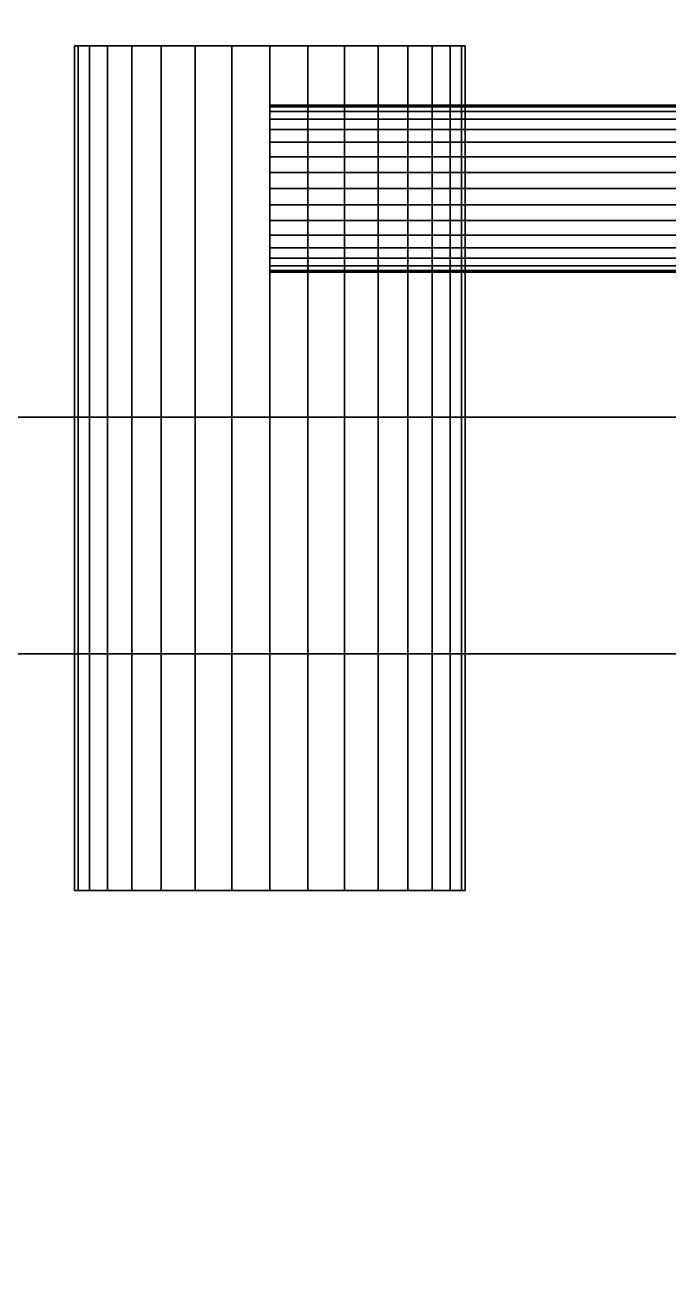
# Model space of a CAD drawing. Header units: metres. Extents: x 0 to 34.6, y -10.7 to 20.6.
# Drawn here: x 26.1525 to 26.194, y 0.1171 to 0.1982 of the extents above; entities that cross this region are included whole.
import ezdxf

# ---------------------------------------------------------------- set-up
doc = ezdxf.new("R2010")
doc.units = ezdxf.units.M
doc.header["$MEASUREMENT"] = 0
doc.layers.get('0').update_dxf_attribs({"linetype": 'CONTINUOUS'})

msp = doc.modelspace()

# ---------------------------------------------------------------- linework, layer by layer
for points in [[(26, 0), (30, 0), (30, 0.25), (26, 0.25)], [(26, 0), (26, 0.25), (30, 0.25), (30, 0)], [(26.156677, 0.196825, 2.5), (26.155962, 0.196825, 2.5), (26.15572, 0.196825, 2.5)], [(26.15572, 0.196825, 2.5), (26.155962, 0.196825, 2.5), (26.156677, 0.196825, 2.5)], [(26.159401, 0.196825, 2.5), (26.156677, 0.196825, 2.5), (26.15572, 0.196825, 2.5)], [(26.15572, 0.196825, 2.5), (26.156677, 0.196825, 2.5), (26.159401, 0.196825, 2.5)], [(26.168291, 0.196825, 2.5), (26.159401, 0.196825, 2.5), (26.15572, 0.196825, 2.5)], [(26.15572, 0.196825, 2.5), (26.159401, 0.196825, 2.5), (26.168291, 0.196825, 2.5)], [(26.168291, 0.196825, 2.5), (26.15572, 0.196825, 2.5), (26.168291, 0.196825, 2.5)], [(26.15572, 0.196825, 2.5), (26.155962, 0.196825, 2.5), (26.155962, 0.142444, 2.5), (26.15572, 0.142444, 2.5)], [(26.155962, 0.196825, 2.5), (26.15572, 0.196825, 2.5), (26.15572, 0.142444, 2.5), (26.155962, 0.142444, 2.5)], [(26.156677, 0.196825, 2.5), (26.155962, 0.196825, 2.5), (26.15572, 0.196825, 2.5)], [(26.15572, 0.196825, 2.5), (26.155962, 0.196825, 2.5), (26.156677, 0.196825, 2.5)], [(26.159401, 0.196825, 2.5), (26.156677, 0.196825, 2.5), (26.15572, 0.196825, 2.5)], [(26.15572, 0.196825, 2.5), (26.156677, 0.196825, 2.5), (26.159401, 0.196825, 2.5)], [(26.168291, 0.196825, 2.5), (26.159401, 0.196825, 2.5), (26.15572, 0.196825, 2.5)], [(26.15572, 0.196825, 2.5), (26.159401, 0.196825, 2.5), (26.168291, 0.196825, 2.5)], [(26.168291, 0.196825, 2.5), (26.15572, 0.196825, 2.5), (26.168291, 0.196825, 2.5)], [(26.15572, 0.196825, 2.5), (26.155962, 0.196825, 2.5), (26.155962, 0.142444, 2.5), (26.15572, 0.142444, 2.5)], [(26.155962, 0.196825, 2.5), (26.15572, 0.196825, 2.5), (26.15572, 0.142444, 2.5), (26.155962, 0.142444, 2.5)], [(26.155962, 0.196825, 2.5), (26.156677, 0.196825, 2.5), (26.156677, 0.142444, 2.5), (26.155962, 0.142444, 2.5)], [(26.156677, 0.196825, 2.5), (26.155962, 0.196825, 2.5), (26.155962, 0.142444, 2.5), (26.156677, 0.142444, 2.5)], [(26.155962, 0.196825, 2.5), (26.156677, 0.196825, 2.5), (26.156677, 0.142444, 2.5), (26.155962, 0.142444, 2.5)], [(26.156677, 0.196825, 2.5), (26.155962, 0.196825, 2.5), (26.155962, 0.142444, 2.5), (26.156677, 0.142444, 2.5)], [(26.159401, 0.196825, 2.5), (26.157839, 0.196825, 2.5), (26.156677, 0.196825, 2.5)], [(26.156677, 0.196825, 2.5), (26.157839, 0.196825, 2.5), (26.159401, 0.196825, 2.5)], [(26.156677, 0.196825, 2.5), (26.157839, 0.196825, 2.5), (26.157839, 0.142444, 2.5), (26.156677, 0.142444, 2.5)], [(26.157839, 0.196825, 2.5), (26.156677, 0.196825, 2.5), (26.156677, 0.142444, 2.5), (26.157839, 0.142444, 2.5)], [(26.159401, 0.196825, 2.5), (26.157839, 0.196825, 2.5), (26.156677, 0.196825, 2.5)], [(26.156677, 0.196825, 2.5), (26.157839, 0.196825, 2.5), (26.159401, 0.196825, 2.5)], [(26.156677, 0.196825, 2.5), (26.157839, 0.196825, 2.5), (26.157839, 0.142444, 2.5), (26.156677, 0.142444, 2.5)], [(26.157839, 0.196825, 2.5), (26.156677, 0.196825, 2.5), (26.156677, 0.142444, 2.5), (26.157839, 0.142444, 2.5)], [(26.159401, 0.196825, 2.5), (26.157839, 0.196825, 2.5), (26.157839, 0.142444, 2.5), (26.159401, 0.142444, 2.5)], [(26.157839, 0.196825, 2.5), (26.159401, 0.196825, 2.5), (26.159401, 0.142444, 2.5), (26.157839, 0.142444, 2.5)], [(26.159401, 0.196825, 2.5), (26.157839, 0.196825, 2.5), (26.157839, 0.142444, 2.5), (26.159401, 0.142444, 2.5)], [(26.157839, 0.196825, 2.5), (26.159401, 0.196825, 2.5), (26.159401, 0.142444, 2.5), (26.157839, 0.142444, 2.5)], [(26.163481, 0.196825, 2.5), (26.161306, 0.196825, 2.5), (26.159401, 0.196825, 2.5)], [(26.159401, 0.196825, 2.5), (26.161306, 0.196825, 2.5), (26.163481, 0.196825, 2.5)], [(26.168291, 0.196825, 2.5), (26.163481, 0.196825, 2.5), (26.159401, 0.196825, 2.5)], [(26.159401, 0.196825, 2.5), (26.163481, 0.196825, 2.5), (26.168291, 0.196825, 2.5)], [(26.161306, 0.196825, 2.5), (26.159401, 0.196825, 2.5), (26.159401, 0.142444, 2.5), (26.161306, 0.142444, 2.5)], [(26.159401, 0.196825, 2.5), (26.161306, 0.196825, 2.5), (26.161306, 0.142444, 2.5), (26.159401, 0.142444, 2.5)], [(26.163481, 0.196825, 2.5), (26.161306, 0.196825, 2.5), (26.159401, 0.196825, 2.5)], [(26.159401, 0.196825, 2.5), (26.161306, 0.196825, 2.5), (26.163481, 0.196825, 2.5)], [(26.168291, 0.196825, 2.5), (26.163481, 0.196825, 2.5), (26.159401, 0.196825, 2.5)], [(26.159401, 0.196825, 2.5), (26.163481, 0.196825, 2.5), (26.168291, 0.196825, 2.5)], [(26.161306, 0.196825, 2.5), (26.159401, 0.196825, 2.5), (26.159401, 0.142444, 2.5), (26.161306, 0.142444, 2.5)], [(26.159401, 0.196825, 2.5), (26.161306, 0.196825, 2.5), (26.161306, 0.142444, 2.5), (26.159401, 0.142444, 2.5)], [(26.163481, 0.196825, 2.5), (26.161306, 0.196825, 2.5), (26.161306, 0.142444, 2.5), (26.163481, 0.142444, 2.5)], [(26.161306, 0.196825, 2.5), (26.163481, 0.196825, 2.5), (26.163481, 0.142444, 2.5), (26.161306, 0.142444, 2.5)], [(26.163481, 0.196825, 2.5), (26.161306, 0.196825, 2.5), (26.161306, 0.142444, 2.5), (26.163481, 0.142444, 2.5)], [(26.161306, 0.196825, 2.5), (26.163481, 0.196825, 2.5), (26.163481, 0.142444, 2.5), (26.161306, 0.142444, 2.5)], [(26.168291, 0.196825, 2.5), (26.165838, 0.196825, 2.5), (26.163481, 0.196825, 2.5)], [(26.163481, 0.196825, 2.5), (26.165838, 0.196825, 2.5), (26.168291, 0.196825, 2.5)], [(26.165838, 0.196825, 2.5), (26.163481, 0.196825, 2.5), (26.163481, 0.142444, 2.5), (26.165838, 0.142444, 2.5)], [(26.163481, 0.196825, 2.5), (26.165838, 0.196825, 2.5), (26.165838, 0.142444, 2.5), (26.163481, 0.142444, 2.5)], [(26.168291, 0.196825, 2.5), (26.165838, 0.196825, 2.5), (26.163481, 0.196825, 2.5)], [(26.163481, 0.196825, 2.5), (26.165838, 0.196825, 2.5), (26.168291, 0.196825, 2.5)], [(26.165838, 0.196825, 2.5), (26.163481, 0.196825, 2.5), (26.163481, 0.142444, 2.5), (26.165838, 0.142444, 2.5)], [(26.163481, 0.196825, 2.5), (26.165838, 0.196825, 2.5), (26.165838, 0.142444, 2.5), (26.163481, 0.142444, 2.5)], [(26.165838, 0.196825, 2.5), (26.168291, 0.196825, 2.5), (26.168291, 0.142444, 2.5), (26.165838, 0.142444, 2.5)], [(26.168291, 0.196825, 2.5), (26.165838, 0.196825, 2.5), (26.165838, 0.142444, 2.5), (26.168291, 0.142444, 2.5)], [(26.165838, 0.196825, 2.5), (26.168291, 0.196825, 2.5), (26.168291, 0.142444, 2.5), (26.165838, 0.142444, 2.5)], [(26.168291, 0.196825, 2.5), (26.165838, 0.196825, 2.5), (26.165838, 0.142444, 2.5), (26.168291, 0.142444, 2.5)], [(26.168291, 0.196825, 2.5), (26.170742, 0.196825, 2.5), (26.173101, 0.196825, 2.5)], [(26.173101, 0.196825, 2.5), (26.170742, 0.196825, 2.5), (26.168291, 0.196825, 2.5)], [(26.168291, 0.196825, 2.5), (26.173101, 0.196825, 2.5), (26.177179, 0.196825, 2.5)], [(26.177179, 0.196825, 2.5), (26.173101, 0.196825, 2.5), (26.168291, 0.196825, 2.5)], [(26.168291, 0.196825, 2.5), (26.177179, 0.196825, 2.5), (26.180861, 0.196825, 2.5)], [(26.180861, 0.196825, 2.5), (26.177179, 0.196825, 2.5), (26.168291, 0.196825, 2.5)], [(26.168291, 0.196825, 2.5), (26.180861, 0.196825, 2.5), (26.168291, 0.196825, 2.5)], [(26.170742, 0.196825, 2.5), (26.168291, 0.196825, 2.5), (26.168291, 0.142444, 2.5), (26.170742, 0.142444, 2.5)], [(26.168291, 0.196825, 2.5), (26.170742, 0.196825, 2.5), (26.170742, 0.142444, 2.5), (26.168291, 0.142444, 2.5)], [(26.168291, 0.196825, 2.5), (26.170742, 0.196825, 2.5), (26.173101, 0.196825, 2.5)], [(26.173101, 0.196825, 2.5), (26.170742, 0.196825, 2.5), (26.168291, 0.196825, 2.5)], [(26.168291, 0.196825, 2.5), (26.173101, 0.196825, 2.5), (26.177179, 0.196825, 2.5)], [(26.177179, 0.196825, 2.5), (26.173101, 0.196825, 2.5), (26.168291, 0.196825, 2.5)], [(26.168291, 0.196825, 2.5), (26.177179, 0.196825, 2.5), (26.180861, 0.196825, 2.5)], [(26.180861, 0.196825, 2.5), (26.177179, 0.196825, 2.5), (26.168291, 0.196825, 2.5)], [(26.168291, 0.196825, 2.5), (26.180861, 0.196825, 2.5), (26.168291, 0.196825, 2.5)], [(26.170742, 0.196825, 2.5), (26.168291, 0.196825, 2.5), (26.168291, 0.142444, 2.5), (26.170742, 0.142444, 2.5)], [(26.168291, 0.196825, 2.5), (26.170742, 0.196825, 2.5), (26.170742, 0.142444, 2.5), (26.168291, 0.142444, 2.5)], [(26.170742, 0.196825, 2.5), (26.173101, 0.196825, 2.5), (26.173101, 0.142444, 2.5), (26.170742, 0.142444, 2.5)], [(26.173101, 0.196825, 2.5), (26.170742, 0.196825, 2.5), (26.170742, 0.142444, 2.5), (26.173101, 0.142444, 2.5)], [(26.170742, 0.196825, 2.5), (26.173101, 0.196825, 2.5), (26.173101, 0.142444, 2.5), (26.170742, 0.142444, 2.5)], [(26.173101, 0.196825, 2.5), (26.170742, 0.196825, 2.5), (26.170742, 0.142444, 2.5), (26.173101, 0.142444, 2.5)], [(26.173101, 0.196825, 2.5), (26.175274, 0.196825, 2.5), (26.177179, 0.196825, 2.5)], [(26.177179, 0.196825, 2.5), (26.175274, 0.196825, 2.5), (26.173101, 0.196825, 2.5)], [(26.173101, 0.196825, 2.5), (26.175274, 0.196825, 2.5), (26.175274, 0.142444, 2.5), (26.173101, 0.142444, 2.5)], [(26.175274, 0.196825, 2.5), (26.173101, 0.196825, 2.5), (26.173101, 0.142444, 2.5), (26.175274, 0.142444, 2.5)], [(26.173101, 0.196825, 2.5), (26.175274, 0.196825, 2.5), (26.177179, 0.196825, 2.5)], [(26.177179, 0.196825, 2.5), (26.175274, 0.196825, 2.5), (26.173101, 0.196825, 2.5)], [(26.173101, 0.196825, 2.5), (26.175274, 0.196825, 2.5), (26.175274, 0.142444, 2.5), (26.173101, 0.142444, 2.5)], [(26.175274, 0.196825, 2.5), (26.173101, 0.196825, 2.5), (26.173101, 0.142444, 2.5), (26.175274, 0.142444, 2.5)], [(26.177179, 0.196825, 2.5), (26.175274, 0.196825, 2.5), (26.175274, 0.142444, 2.5), (26.177179, 0.142444, 2.5)], [(26.175274, 0.196825, 2.5), (26.177179, 0.196825, 2.5), (26.177179, 0.142444, 2.5), (26.175274, 0.142444, 2.5)], [(26.177179, 0.196825, 2.5), (26.175274, 0.196825, 2.5), (26.175274, 0.142444, 2.5), (26.177179, 0.142444, 2.5)], [(26.175274, 0.196825, 2.5), (26.177179, 0.196825, 2.5), (26.177179, 0.142444, 2.5), (26.175274, 0.142444, 2.5)], [(26.177179, 0.196825, 2.5), (26.178743, 0.196825, 2.5), (26.179905, 0.196825, 2.5)], [(26.179905, 0.196825, 2.5), (26.178743, 0.196825, 2.5), (26.177179, 0.196825, 2.5)], [(26.177179, 0.196825, 2.5), (26.179905, 0.196825, 2.5), (26.180861, 0.196825, 2.5)], [(26.180861, 0.196825, 2.5), (26.179905, 0.196825, 2.5), (26.177179, 0.196825, 2.5)], [(26.178743, 0.196825, 2.5), (26.177179, 0.196825, 2.5), (26.177179, 0.142444, 2.5), (26.178743, 0.142444, 2.5)], [(26.177179, 0.196825, 2.5), (26.178743, 0.196825, 2.5), (26.178743, 0.142444, 2.5), (26.177179, 0.142444, 2.5)], [(26.177179, 0.196825, 2.5), (26.178743, 0.196825, 2.5), (26.179905, 0.196825, 2.5)], [(26.179905, 0.196825, 2.5), (26.178743, 0.196825, 2.5), (26.177179, 0.196825, 2.5)], [(26.177179, 0.196825, 2.5), (26.179905, 0.196825, 2.5), (26.180861, 0.196825, 2.5)], [(26.180861, 0.196825, 2.5), (26.179905, 0.196825, 2.5), (26.177179, 0.196825, 2.5)], [(26.178743, 0.196825, 2.5), (26.177179, 0.196825, 2.5), (26.177179, 0.142444, 2.5), (26.178743, 0.142444, 2.5)], [(26.177179, 0.196825, 2.5), (26.178743, 0.196825, 2.5), (26.178743, 0.142444, 2.5), (26.177179, 0.142444, 2.5)], [(26.179905, 0.196825, 2.5), (26.178743, 0.196825, 2.5), (26.178743, 0.142444, 2.5), (26.179905, 0.142444, 2.5)], [(26.178743, 0.196825, 2.5), (26.179905, 0.196825, 2.5), (26.179905, 0.142444, 2.5), (26.178743, 0.142444, 2.5)], [(26.179905, 0.196825, 2.5), (26.178743, 0.196825, 2.5), (26.178743, 0.142444, 2.5), (26.179905, 0.142444, 2.5)], [(26.178743, 0.196825, 2.5), (26.179905, 0.196825, 2.5), (26.179905, 0.142444, 2.5), (26.178743, 0.142444, 2.5)], [(26.179905, 0.196825, 2.5), (26.18062, 0.196825, 2.5), (26.180861, 0.196825, 2.5)], [(26.180861, 0.196825, 2.5), (26.18062, 0.196825, 2.5), (26.179905, 0.196825, 2.5)], [(26.18062, 0.196825, 2.5), (26.179905, 0.196825, 2.5), (26.179905, 0.142444, 2.5), (26.18062, 0.142444, 2.5)], [(26.179905, 0.196825, 2.5), (26.18062, 0.196825, 2.5), (26.18062, 0.142444, 2.5), (26.179905, 0.142444, 2.5)], [(26.179905, 0.196825, 2.5), (26.18062, 0.196825, 2.5), (26.180861, 0.196825, 2.5)], [(26.180861, 0.196825, 2.5), (26.18062, 0.196825, 2.5), (26.179905, 0.196825, 2.5)], [(26.18062, 0.196825, 2.5), (26.179905, 0.196825, 2.5), (26.179905, 0.142444, 2.5), (26.18062, 0.142444, 2.5)], [(26.179905, 0.196825, 2.5), (26.18062, 0.196825, 2.5), (26.18062, 0.142444, 2.5), (26.179905, 0.142444, 2.5)], [(26.180861, 0.196825, 2.5), (26.18062, 0.196825, 2.5), (26.18062, 0.142444, 2.5), (26.180861, 0.142444, 2.5)], [(26.18062, 0.196825, 2.5), (26.180861, 0.196825, 2.5), (26.180861, 0.142444, 2.5), (26.18062, 0.142444, 2.5)], [(26.180861, 0.196825, 2.5), (26.18062, 0.196825, 2.5), (26.18062, 0.142444, 2.5), (26.180861, 0.142444, 2.5)], [(26.18062, 0.196825, 2.5), (26.180861, 0.196825, 2.5), (26.180861, 0.142444, 2.5), (26.18062, 0.142444, 2.5)], [(26.168291, 0.192598, 2.5), (26.168291, 0.192904, 2.5), (26.168291, 0.193007, 2.5)], [(26.168291, 0.193007, 2.5), (26.168291, 0.192904, 2.5), (26.168291, 0.192598, 2.5)], [(26.168291, 0.192598, 2.5), (26.168291, 0.193007, 2.5), (26.168291, 0.192598, 2.5)], [(26.168291, 0.192598, 2.5), (26.168291, 0.192904, 2.5), (26.168291, 0.193007, 2.5)], [(26.168291, 0.193007, 2.5), (26.168291, 0.192904, 2.5), (26.168291, 0.192598, 2.5)], [(26.168291, 0.192598, 2.5), (26.168291, 0.193007, 2.5), (26.168291, 0.192598, 2.5)], [(26.168291, 0.192904, 2.5), (26.168291, 0.193007, 2.5), (26.284592, 0.193007, 2.5), (26.284592, 0.192904, 2.5)], [(26.168291, 0.193007, 2.5), (26.168291, 0.192904, 2.5), (26.284592, 0.192904, 2.5), (26.284592, 0.193007, 2.5)], [(26.168291, 0.192904, 2.5), (26.168291, 0.193007, 2.5), (26.284592, 0.193007, 2.5), (26.284592, 0.192904, 2.5)], [(26.168291, 0.193007, 2.5), (26.168291, 0.192904, 2.5), (26.284592, 0.192904, 2.5), (26.284592, 0.193007, 2.5)], [(26.168291, 0.192598, 2.5), (26.168291, 0.192904, 2.5), (26.284592, 0.192904, 2.5), (26.284592, 0.192598, 2.5)], [(26.168291, 0.192904, 2.5), (26.168291, 0.192598, 2.5), (26.284592, 0.192598, 2.5), (26.284592, 0.192904, 2.5)], [(26.168291, 0.192598, 2.5), (26.168291, 0.192904, 2.5), (26.284592, 0.192904, 2.5), (26.284592, 0.192598, 2.5)], [(26.168291, 0.192904, 2.5), (26.168291, 0.192598, 2.5), (26.284592, 0.192598, 2.5), (26.284592, 0.192904, 2.5)], [(26.168291, 0.191432, 2.5), (26.168291, 0.192101, 2.5), (26.168291, 0.192598, 2.5)], [(26.168291, 0.192598, 2.5), (26.168291, 0.192101, 2.5), (26.168291, 0.191432, 2.5)], [(26.168291, 0.189688, 2.5), (26.168291, 0.191432, 2.5), (26.168291, 0.192598, 2.5)], [(26.168291, 0.192598, 2.5), (26.168291, 0.191432, 2.5), (26.168291, 0.189688, 2.5)], [(26.168291, 0.185573, 2.5), (26.168291, 0.189688, 2.5), (26.168291, 0.192598, 2.5)], [(26.168291, 0.192598, 2.5), (26.168291, 0.192598, 2.5), (26.168291, 0.189688, 2.5)], [(26.168291, 0.185573, 2.5), (26.168291, 0.192598, 2.5), (26.168291, 0.189688, 2.5)], [(26.168291, 0.191432, 2.5), (26.168291, 0.192101, 2.5), (26.168291, 0.192598, 2.5)], [(26.168291, 0.192598, 2.5), (26.168291, 0.192101, 2.5), (26.168291, 0.191432, 2.5)], [(26.168291, 0.189688, 2.5), (26.168291, 0.191432, 2.5), (26.168291, 0.192598, 2.5)], [(26.168291, 0.192598, 2.5), (26.168291, 0.191432, 2.5), (26.168291, 0.189688, 2.5)], [(26.168291, 0.185573, 2.5), (26.168291, 0.189688, 2.5), (26.168291, 0.192598, 2.5)], [(26.168291, 0.192598, 2.5), (26.168291, 0.192598, 2.5), (26.168291, 0.189688, 2.5)], [(26.168291, 0.185573, 2.5), (26.168291, 0.192598, 2.5), (26.168291, 0.189688, 2.5)], [(26.168291, 0.192598, 2.5), (26.168291, 0.192101, 2.5), (26.284592, 0.192101, 2.5), (26.284592, 0.192598, 2.5)], [(26.168291, 0.192101, 2.5), (26.168291, 0.192598, 2.5), (26.284592, 0.192598, 2.5), (26.284592, 0.192101, 2.5)], [(26.168291, 0.192598, 2.5), (26.168291, 0.192101, 2.5), (26.284592, 0.192101, 2.5), (26.284592, 0.192598, 2.5)], [(26.168291, 0.192101, 2.5), (26.168291, 0.192598, 2.5), (26.284592, 0.192598, 2.5), (26.284592, 0.192101, 2.5)], [(26.168291, 0.191432, 2.5), (26.168291, 0.192101, 2.5), (26.284592, 0.192101, 2.5), (26.284592, 0.191432, 2.5)], [(26.168291, 0.192101, 2.5), (26.168291, 0.191432, 2.5), (26.284592, 0.191432, 2.5), (26.284592, 0.192101, 2.5)], [(26.168291, 0.192101, 2.5), (26.168291, 0.191432, 2.5), (26.284592, 0.191432, 2.5), (26.284592, 0.192101, 2.5)], [(26.168291, 0.191432, 2.5), (26.168291, 0.192101, 2.5), (26.284592, 0.192101, 2.5), (26.284592, 0.191432, 2.5)], [(26.168291, 0.189688, 2.5), (26.168291, 0.190618, 2.5), (26.168291, 0.191432, 2.5)], [(26.168291, 0.191432, 2.5), (26.168291, 0.190618, 2.5), (26.168291, 0.189688, 2.5)], [(26.168291, 0.189688, 2.5), (26.168291, 0.190618, 2.5), (26.168291, 0.191432, 2.5)], [(26.168291, 0.191432, 2.5), (26.168291, 0.190618, 2.5), (26.168291, 0.189688, 2.5)], [(26.168291, 0.190618, 2.5), (26.168291, 0.191432, 2.5), (26.284592, 0.191432, 2.5), (26.284592, 0.190618, 2.5)], [(26.168291, 0.191432, 2.5), (26.168291, 0.190618, 2.5), (26.284592, 0.190618, 2.5), (26.284592, 0.191432, 2.5)], [(26.168291, 0.191432, 2.5), (26.168291, 0.190618, 2.5), (26.284592, 0.190618, 2.5), (26.284592, 0.191432, 2.5)], [(26.168291, 0.190618, 2.5), (26.168291, 0.191432, 2.5), (26.284592, 0.191432, 2.5), (26.284592, 0.190618, 2.5)], [(26.168291, 0.189688, 2.5), (26.168291, 0.190618, 2.5), (26.284592, 0.190618, 2.5), (26.284592, 0.189688, 2.5)], [(26.168291, 0.190618, 2.5), (26.168291, 0.189688, 2.5), (26.284592, 0.189688, 2.5), (26.284592, 0.190618, 2.5)], [(26.168291, 0.190618, 2.5), (26.168291, 0.189688, 2.5), (26.284592, 0.189688, 2.5), (26.284592, 0.190618, 2.5)], [(26.168291, 0.189688, 2.5), (26.168291, 0.190618, 2.5), (26.284592, 0.190618, 2.5), (26.284592, 0.189688, 2.5)], [(26.168291, 0.18763, 2.5), (26.168291, 0.188679, 2.5), (26.168291, 0.189688, 2.5)], [(26.168291, 0.189688, 2.5), (26.168291, 0.188679, 2.5), (26.168291, 0.18763, 2.5)], [(26.168291, 0.185573, 2.5), (26.168291, 0.18763, 2.5), (26.168291, 0.189688, 2.5)], [(26.168291, 0.189688, 2.5), (26.168291, 0.18763, 2.5), (26.168291, 0.185573, 2.5)], [(26.168291, 0.189688, 2.5), (26.168291, 0.185573, 2.5), (26.168291, 0.182663, 2.5)], [(26.168291, 0.189688, 2.5), (26.168291, 0.182663, 2.5), (26.168291, 0.185573, 2.5)], [(26.168291, 0.18763, 2.5), (26.168291, 0.188679, 2.5), (26.168291, 0.189688, 2.5)], [(26.168291, 0.189688, 2.5), (26.168291, 0.188679, 2.5), (26.168291, 0.18763, 2.5)], [(26.168291, 0.185573, 2.5), (26.168291, 0.18763, 2.5), (26.168291, 0.189688, 2.5)], [(26.168291, 0.189688, 2.5), (26.168291, 0.18763, 2.5), (26.168291, 0.185573, 2.5)], [(26.168291, 0.189688, 2.5), (26.168291, 0.185573, 2.5), (26.168291, 0.182663, 2.5)], [(26.168291, 0.189688, 2.5), (26.168291, 0.182663, 2.5), (26.168291, 0.185573, 2.5)], [(26.168291, 0.188679, 2.5), (26.168291, 0.189688, 2.5), (26.284592, 0.189688, 2.5), (26.284592, 0.188679, 2.5)], [(26.168291, 0.189688, 2.5), (26.168291, 0.188679, 2.5), (26.284592, 0.188679, 2.5), (26.284592, 0.189688, 2.5)], [(26.168291, 0.189688, 2.5), (26.168291, 0.188679, 2.5), (26.284592, 0.188679, 2.5), (26.284592, 0.189688, 2.5)], [(26.168291, 0.188679, 2.5), (26.168291, 0.189688, 2.5), (26.284592, 0.189688, 2.5), (26.284592, 0.188679, 2.5)], [(26.168291, 0.18763, 2.5), (26.168291, 0.188679, 2.5), (26.284592, 0.188679, 2.5), (26.284592, 0.18763, 2.5)], [(26.168291, 0.188679, 2.5), (26.168291, 0.18763, 2.5), (26.284592, 0.18763, 2.5), (26.284592, 0.188679, 2.5)], [(26.168291, 0.188679, 2.5), (26.168291, 0.18763, 2.5), (26.284592, 0.18763, 2.5), (26.284592, 0.188679, 2.5)], [(26.168291, 0.18763, 2.5), (26.168291, 0.188679, 2.5), (26.284592, 0.188679, 2.5), (26.284592, 0.18763, 2.5)], [(26.168291, 0.185573, 2.5), (26.168291, 0.186581, 2.5), (26.168291, 0.18763, 2.5)], [(26.168291, 0.18763, 2.5), (26.168291, 0.186581, 2.5), (26.168291, 0.185573, 2.5)], [(26.168291, 0.185573, 2.5), (26.168291, 0.186581, 2.5), (26.168291, 0.18763, 2.5)], [(26.168291, 0.18763, 2.5), (26.168291, 0.186581, 2.5), (26.168291, 0.185573, 2.5)], [(26.168291, 0.18763, 2.5), (26.168291, 0.186581, 2.5), (26.284592, 0.186581, 2.5), (26.284592, 0.18763, 2.5)], [(26.168291, 0.18763, 2.5), (26.168291, 0.186581, 2.5), (26.284592, 0.186581, 2.5), (26.284592, 0.18763, 2.5)], [(26.168291, 0.186581, 2.5), (26.168291, 0.18763, 2.5), (26.284592, 0.18763, 2.5), (26.284592, 0.186581, 2.5)], [(26.168291, 0.186581, 2.5), (26.168291, 0.18763, 2.5), (26.284592, 0.18763, 2.5), (26.284592, 0.186581, 2.5)], [(26.168291, 0.186581, 2.5), (26.168291, 0.185573, 2.5), (26.284592, 0.185573, 2.5), (26.284592, 0.186581, 2.5)], [(26.168291, 0.186581, 2.5), (26.168291, 0.185573, 2.5), (26.284592, 0.185573, 2.5), (26.284592, 0.186581, 2.5)], [(26.168291, 0.185573, 2.5), (26.168291, 0.186581, 2.5), (26.284592, 0.186581, 2.5), (26.284592, 0.185573, 2.5)], [(26.168291, 0.185573, 2.5), (26.168291, 0.186581, 2.5), (26.284592, 0.186581, 2.5), (26.284592, 0.185573, 2.5)], [(26.168291, 0.185573, 2.5), (26.168291, 0.184643, 2.5), (26.168291, 0.183828, 2.5)], [(26.168291, 0.183828, 2.5), (26.168291, 0.184643, 2.5), (26.168291, 0.185573, 2.5)], [(26.168291, 0.185573, 2.5), (26.168291, 0.183828, 2.5), (26.168291, 0.182663, 2.5)], [(26.168291, 0.182663, 2.5), (26.168291, 0.183828, 2.5), (26.168291, 0.185573, 2.5)], [(26.168291, 0.182663, 2.5), (26.168291, 0.182663, 2.5), (26.168291, 0.185573, 2.5)], [(26.168291, 0.185573, 2.5), (26.168291, 0.184643, 2.5), (26.168291, 0.183828, 2.5)], [(26.168291, 0.183828, 2.5), (26.168291, 0.184643, 2.5), (26.168291, 0.185573, 2.5)], [(26.168291, 0.185573, 2.5), (26.168291, 0.183828, 2.5), (26.168291, 0.182663, 2.5)], [(26.168291, 0.182663, 2.5), (26.168291, 0.183828, 2.5), (26.168291, 0.185573, 2.5)], [(26.168291, 0.182663, 2.5), (26.168291, 0.182663, 2.5), (26.168291, 0.185573, 2.5)], [(26.168291, 0.185573, 2.5), (26.168291, 0.184643, 2.5), (26.284592, 0.184643, 2.5), (26.284592, 0.185573, 2.5)], [(26.168291, 0.185573, 2.5), (26.168291, 0.184643, 2.5), (26.284592, 0.184643, 2.5), (26.284592, 0.185573, 2.5)], [(26.168291, 0.184643, 2.5), (26.168291, 0.185573, 2.5), (26.284592, 0.185573, 2.5), (26.284592, 0.184643, 2.5)], [(26.168291, 0.184643, 2.5), (26.168291, 0.185573, 2.5), (26.284592, 0.185573, 2.5), (26.284592, 0.184643, 2.5)], [(26.168291, 0.184643, 2.5), (26.168291, 0.183828, 2.5), (26.284592, 0.183828, 2.5), (26.284592, 0.184643, 2.5)], [(26.168291, 0.184643, 2.5), (26.168291, 0.183828, 2.5), (26.284592, 0.183828, 2.5), (26.284592, 0.184643, 2.5)], [(26.168291, 0.183828, 2.5), (26.168291, 0.184643, 2.5), (26.284592, 0.184643, 2.5), (26.284592, 0.183828, 2.5)], [(26.168291, 0.183828, 2.5), (26.168291, 0.184643, 2.5), (26.284592, 0.184643, 2.5), (26.284592, 0.183828, 2.5)], [(26.168291, 0.183828, 2.5), (26.168291, 0.18316, 2.5), (26.168291, 0.182663, 2.5)], [(26.168291, 0.182663, 2.5), (26.168291, 0.18316, 2.5), (26.168291, 0.183828, 2.5)], [(26.168291, 0.183828, 2.5), (26.168291, 0.18316, 2.5), (26.168291, 0.182663, 2.5)], [(26.168291, 0.182663, 2.5), (26.168291, 0.18316, 2.5), (26.168291, 0.183828, 2.5)], [(26.168291, 0.183828, 2.5), (26.168291, 0.18316, 2.5), (26.284592, 0.18316, 2.5), (26.284592, 0.183828, 2.5)], [(26.168291, 0.183828, 2.5), (26.168291, 0.18316, 2.5), (26.284592, 0.18316, 2.5), (26.284592, 0.183828, 2.5)], [(26.168291, 0.18316, 2.5), (26.168291, 0.183828, 2.5), (26.284592, 0.183828, 2.5), (26.284592, 0.18316, 2.5)], [(26.168291, 0.18316, 2.5), (26.168291, 0.183828, 2.5), (26.284592, 0.183828, 2.5), (26.284592, 0.18316, 2.5)], [(26.168291, 0.18316, 2.5), (26.168291, 0.182663, 2.5), (26.284592, 0.182663, 2.5), (26.284592, 0.18316, 2.5)], [(26.168291, 0.182663, 2.5), (26.168291, 0.18316, 2.5), (26.284592, 0.18316, 2.5), (26.284592, 0.182663, 2.5)], [(26.168291, 0.18316, 2.5), (26.168291, 0.182663, 2.5), (26.284592, 0.182663, 2.5), (26.284592, 0.18316, 2.5)], [(26.168291, 0.182663, 2.5), (26.168291, 0.18316, 2.5), (26.284592, 0.18316, 2.5), (26.284592, 0.182663, 2.5)], [(26.168291, 0.182663, 2.5), (26.168291, 0.182357, 2.5), (26.168291, 0.182254, 2.5)], [(26.168291, 0.182254, 2.5), (26.168291, 0.182357, 2.5), (26.168291, 0.182663, 2.5)], [(26.168291, 0.182663, 2.5), (26.168291, 0.182254, 2.5), (26.168291, 0.182663, 2.5)], [(26.168291, 0.182663, 2.5), (26.168291, 0.182357, 2.5), (26.168291, 0.182254, 2.5)], [(26.168291, 0.182254, 2.5), (26.168291, 0.182357, 2.5), (26.168291, 0.182663, 2.5)], [(26.168291, 0.182663, 2.5), (26.168291, 0.182254, 2.5), (26.168291, 0.182663, 2.5)], [(26.168291, 0.182663, 2.5), (26.168291, 0.182357, 2.5), (26.284592, 0.182357, 2.5), (26.284592, 0.182663, 2.5)], [(26.168291, 0.182357, 2.5), (26.168291, 0.182663, 2.5), (26.284592, 0.182663, 2.5), (26.284592, 0.182357, 2.5)], [(26.168291, 0.182663, 2.5), (26.168291, 0.182357, 2.5), (26.284592, 0.182357, 2.5), (26.284592, 0.182663, 2.5)], [(26.168291, 0.182357, 2.5), (26.168291, 0.182663, 2.5), (26.284592, 0.182663, 2.5), (26.284592, 0.182357, 2.5)], [(26.168291, 0.182357, 2.5), (26.168291, 0.182254, 2.5), (26.284592, 0.182253, 2.5), (26.284592, 0.182357, 2.5)], [(26.168291, 0.182254, 2.5), (26.168291, 0.182357, 2.5), (26.284592, 0.182357, 2.5), (26.284592, 0.182253, 2.5)], [(26.168291, 0.182357, 2.5), (26.168291, 0.182254, 2.5), (26.284592, 0.182253, 2.5), (26.284592, 0.182357, 2.5)], [(26.168291, 0.182254, 2.5), (26.168291, 0.182357, 2.5), (26.284592, 0.182357, 2.5), (26.284592, 0.182253, 2.5)], [(26.197048, 0.172922, 2.5), (26.197048, 0.157683, 2.5), (24.655838, 0.157683, 2.5), (24.655838, 0.172922, 2.5)], [(26.197048, 0.157683, 2.5), (26.197048, 0.172922, 2.5), (24.655838, 0.172922, 2.5), (24.655838, 0.157683, 2.5)], [(26.197048, 0.157683, 2.5), (26.197048, 0.157683, 2.5), (24.655838, 0.157683, 2.5)], [(26.156677, 0.142444, 2.5), (26.155962, 0.142444, 2.5), (26.15572, 0.142444, 2.5)], [(26.15572, 0.142444, 2.5), (26.155962, 0.142444, 2.5), (26.156677, 0.142444, 2.5)], [(26.156677, 0.142444, 2.5), (26.15572, 0.142444, 2.5), (26.156677, 0.142444, 2.5)], [(26.156677, 0.142444, 2.5), (26.155962, 0.142444, 2.5), (26.15572, 0.142444, 2.5)], [(26.15572, 0.142444, 2.5), (26.155962, 0.142444, 2.5), (26.156677, 0.142444, 2.5)], [(26.156677, 0.142444, 2.5), (26.15572, 0.142444, 2.5), (26.156677, 0.142444, 2.5)], [(26.159401, 0.142444, 2.5), (26.157839, 0.142444, 2.5), (26.156677, 0.142444, 2.5)], [(26.156677, 0.142444, 2.5), (26.157839, 0.142444, 2.5), (26.159401, 0.142444, 2.5)], [(26.163481, 0.142444, 2.5), (26.159401, 0.142444, 2.5), (26.156677, 0.142444, 2.5)], [(26.156677, 0.142444, 2.5), (26.159401, 0.142444, 2.5), (26.163481, 0.142444, 2.5)], [(26.173101, 0.142444, 2.5), (26.163481, 0.142444, 2.5), (26.156677, 0.142444, 2.5)], [(26.156677, 0.142444, 2.5), (26.156677, 0.142444, 2.5), (26.163481, 0.142444, 2.5)], [(26.173101, 0.142444, 2.5), (26.156677, 0.142444, 2.5), (26.163481, 0.142444, 2.5)], [(26.159401, 0.142444, 2.5), (26.157839, 0.142444, 2.5), (26.156677, 0.142444, 2.5)], [(26.156677, 0.142444, 2.5), (26.157839, 0.142444, 2.5), (26.159401, 0.142444, 2.5)], [(26.163481, 0.142444, 2.5), (26.159401, 0.142444, 2.5), (26.156677, 0.142444, 2.5)], [(26.156677, 0.142444, 2.5), (26.159401, 0.142444, 2.5), (26.163481, 0.142444, 2.5)], [(26.173101, 0.142444, 2.5), (26.163481, 0.142444, 2.5), (26.156677, 0.142444, 2.5)], [(26.156677, 0.142444, 2.5), (26.156677, 0.142444, 2.5), (26.163481, 0.142444, 2.5)], [(26.173101, 0.142444, 2.5), (26.156677, 0.142444, 2.5), (26.163481, 0.142444, 2.5)], [(26.163481, 0.142444, 2.5), (26.161306, 0.142444, 2.5), (26.159401, 0.142444, 2.5)], [(26.159401, 0.142444, 2.5), (26.161306, 0.142444, 2.5), (26.163481, 0.142444, 2.5)], [(26.163481, 0.142444, 2.5), (26.161306, 0.142444, 2.5), (26.159401, 0.142444, 2.5)], [(26.159401, 0.142444, 2.5), (26.161306, 0.142444, 2.5), (26.163481, 0.142444, 2.5)], [(26.168291, 0.142444, 2.5), (26.165838, 0.142444, 2.5), (26.163481, 0.142444, 2.5)], [(26.163481, 0.142444, 2.5), (26.165838, 0.142444, 2.5), (26.168291, 0.142444, 2.5)], [(26.173101, 0.142444, 2.5), (26.168291, 0.142444, 2.5), (26.163481, 0.142444, 2.5)], [(26.163481, 0.142444, 2.5), (26.168291, 0.142444, 2.5), (26.173101, 0.142444, 2.5)], [(26.163481, 0.142444, 2.5), (26.173101, 0.142444, 2.5), (26.179905, 0.142444, 2.5)], [(26.163481, 0.142444, 2.5), (26.179905, 0.142444, 2.5), (26.173101, 0.142444, 2.5)], [(26.168291, 0.142444, 2.5), (26.165838, 0.142444, 2.5), (26.163481, 0.142444, 2.5)], [(26.163481, 0.142444, 2.5), (26.165838, 0.142444, 2.5), (26.168291, 0.142444, 2.5)], [(26.173101, 0.142444, 2.5), (26.168291, 0.142444, 2.5), (26.163481, 0.142444, 2.5)], [(26.163481, 0.142444, 2.5), (26.168291, 0.142444, 2.5), (26.173101, 0.142444, 2.5)], [(26.163481, 0.142444, 2.5), (26.173101, 0.142444, 2.5), (26.179905, 0.142444, 2.5)], [(26.163481, 0.142444, 2.5), (26.179905, 0.142444, 2.5), (26.173101, 0.142444, 2.5)], [(26.173101, 0.142444, 2.5), (26.170742, 0.142444, 2.5), (26.168291, 0.142444, 2.5)], [(26.168291, 0.142444, 2.5), (26.170742, 0.142444, 2.5), (26.173101, 0.142444, 2.5)], [(26.173101, 0.142444, 2.5), (26.170742, 0.142444, 2.5), (26.168291, 0.142444, 2.5)], [(26.168291, 0.142444, 2.5), (26.170742, 0.142444, 2.5), (26.173101, 0.142444, 2.5)], [(26.173101, 0.142444, 2.5), (26.175274, 0.142444, 2.5), (26.177179, 0.142444, 2.5)], [(26.177179, 0.142444, 2.5), (26.175274, 0.142444, 2.5), (26.173101, 0.142444, 2.5)], [(26.173101, 0.142444, 2.5), (26.177179, 0.142444, 2.5), (26.179905, 0.142444, 2.5)], [(26.179905, 0.142444, 2.5), (26.177179, 0.142444, 2.5), (26.173101, 0.142444, 2.5)], [(26.179905, 0.142444, 2.5), (26.179905, 0.142444, 2.5), (26.173101, 0.142444, 2.5)], [(26.173101, 0.142444, 2.5), (26.175274, 0.142444, 2.5), (26.177179, 0.142444, 2.5)], [(26.177179, 0.142444, 2.5), (26.175274, 0.142444, 2.5), (26.173101, 0.142444, 2.5)], [(26.173101, 0.142444, 2.5), (26.177179, 0.142444, 2.5), (26.179905, 0.142444, 2.5)], [(26.179905, 0.142444, 2.5), (26.177179, 0.142444, 2.5), (26.173101, 0.142444, 2.5)], [(26.179905, 0.142444, 2.5), (26.179905, 0.142444, 2.5), (26.173101, 0.142444, 2.5)], [(26.177179, 0.142444, 2.5), (26.178743, 0.142444, 2.5), (26.179905, 0.142444, 2.5)], [(26.179905, 0.142444, 2.5), (26.178743, 0.142444, 2.5), (26.177179, 0.142444, 2.5)], [(26.177179, 0.142444, 2.5), (26.178743, 0.142444, 2.5), (26.179905, 0.142444, 2.5)], [(26.179905, 0.142444, 2.5), (26.178743, 0.142444, 2.5), (26.177179, 0.142444, 2.5)], [(26.179905, 0.142444, 2.5), (26.18062, 0.142444, 2.5), (26.180861, 0.142444, 2.5)], [(26.180861, 0.142444, 2.5), (26.18062, 0.142444, 2.5), (26.179905, 0.142444, 2.5)], [(26.179905, 0.142444, 2.5), (26.180861, 0.142444, 2.5), (26.179905, 0.142444, 2.5)], [(26.179905, 0.142444, 2.5), (26.18062, 0.142444, 2.5), (26.180861, 0.142444, 2.5)], [(26.180861, 0.142444, 2.5), (26.18062, 0.142444, 2.5), (26.179905, 0.142444, 2.5)], [(26.179905, 0.142444, 2.5), (26.180861, 0.142444, 2.5), (26.179905, 0.142444, 2.5)]]:
    msp.add_3dface(points)

doc.saveas('drawing.dxf')
